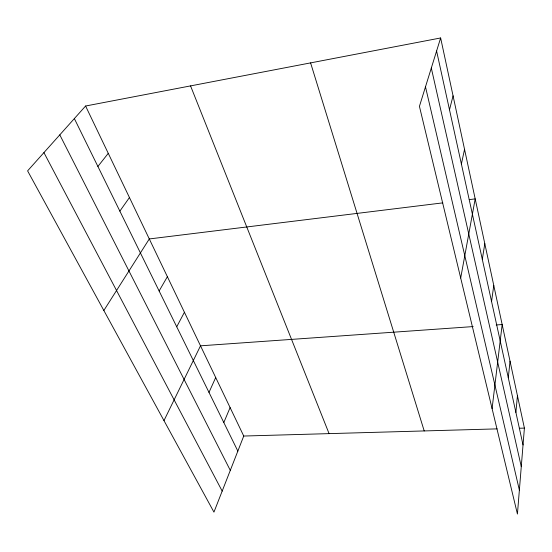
<?xml version="1.0" encoding="UTF-8"?>
<svg xmlns="http://www.w3.org/2000/svg" width="552" height="552" viewBox="0 0 552 552"><rect width="100%" height="100%" fill="white"/><g stroke="black" fill="none" stroke-linecap="round" stroke-linejoin="round"><path stroke-width="0.83" d="M440.641 37.964L524.4 428.104L517.431 514.036L419.43 106.35L440.641 37.964L85.588 106.018L27.6 170.865L213.948 512.118L243.742 436.039L85.588 106.018M515.892 412.413L517.438 395.66M508.295 377.789L510.034 361.201M492.087 408.604L502.161 324.535L496.193 324.955M491.563 301.516L493.771 285.432M482.31 259.371L484.801 243.646M460.699 278.029L475.189 198.886L469.221 199.624M461.389 164.006L464.549 149.323M449.494 109.793L453.068 95.841M223.808 422.549L230.101 407.569M208.987 392.41L215.708 377.54M163.978 420.61L200.507 345.821L473.167 326.577M176.723 326.791L184.423 312.266M159.121 290.98L167.38 276.697M103.845 310.493L149.288 238.947L442.794 202.867M119.86 211.14L129.444 197.54M97.897 166.462L108.261 153.332M243.742 436.039L497.131 428.876M519.287 428.248L524.4 428.104M43.925 152.607L222.18 491.107M59.795 134.86L230.294 470.373M74.354 118.583L237.85 451.094M190.557 85.898L329.082 433.624M310.597 62.893L424.205 430.933M425.488 86.816L519.37 490.107M431.312 68.048L521.274 466.654M436.597 51.005L523.034 444.96"/></g></svg>
